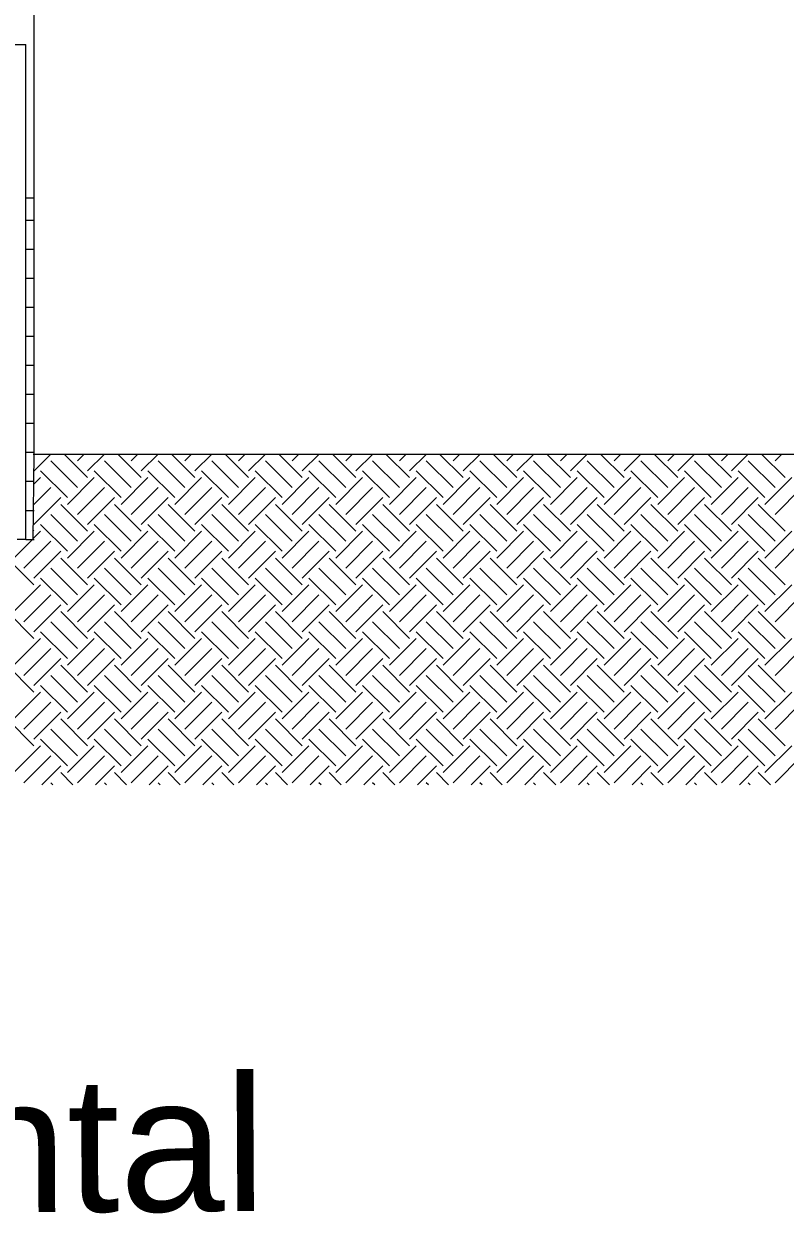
# Model space of a CAD drawing. Header units: metres. Extents: x 1450.6 to 1549.9, y 2060.4 to 2126.9.
# Drawn here: x 1533.52 to 1537.98, y 2077.65 to 2084.65 of the extents above; entities that cross this region are included whole.
import ezdxf

# ---------------------------------------------------------------- set-up
doc = ezdxf.new("R2010")
doc.units = ezdxf.units.M
doc.header["$LTSCALE"] = 0.0005
for name, color, linetype, lineweight in [('corrimao', 50, 'Continuous', 18), ('janelas', 50, 'Continuous', 13), ('parede', 90, 'Continuous', 18), ('piso', 10, 'Continuous', 9), ('portas', 40, 'Continuous', 15)]:
    doc.layers.add(name, color=color, linetype=linetype, lineweight=lineweight)
doc.styles.get("Standard").update_dxf_attribs({"font": 'arial.ttf'})

msp = doc.modelspace()

# ---------------------------------------------------------------- linework, layer by layer
at = {"layer": 'corrimao', "linetype": 'ByBlock', "ltscale": 0.05}
for p, q in [((1530.2324, 2084.5283), (1533.5324, 2084.5283)), ((1533.5324, 2081.6283), (1533.5324, 2084.5283)), ((1533.5324, 2081.6283), (1533.4824, 2081.6283))]:
    msp.add_line(p, q, dxfattribs=at)
at = {"layer": 'janelas', "color": 6, "linetype": 'ByBlock', "ltscale": 0.05}
for p, q in [((1533.5813, 2082.0304), (1533.6793, 2082.1283)), ((1533.895, 2081.9904), (1533.757, 2082.1283)), ((1533.836, 2082.0887), (1533.8757, 2082.1283)), ((1533.895, 2082.0297), (1533.9936, 2082.1283)), ((1534.2093, 2081.9904), (1534.0714, 2082.1283)), ((1534.1503, 2082.0887), (1534.19, 2082.1283)), ((1534.2093, 2082.0297), (1534.3079, 2082.1283)), ((1534.5236, 2081.9904), (1534.3857, 2082.1283)), ((1534.4646, 2082.0887), (1534.5043, 2082.1283)), ((1534.5236, 2082.0297), (1534.6222, 2082.1283)), ((1534.8379, 2081.9904), (1534.7, 2082.1283)), ((1534.779, 2082.0887), (1534.8186, 2082.1283)), ((1534.8379, 2082.0297), (1534.9365, 2082.1283)), ((1535.1522, 2081.9904), (1535.0143, 2082.1283)), ((1535.0933, 2082.0887), (1535.133, 2082.1283)), ((1535.1522, 2082.0297), (1535.2508, 2082.1283)), ((1535.4665, 2081.9904), (1535.3286, 2082.1283)), ((1535.4076, 2082.0887), (1535.4473, 2082.1283)), ((1535.4665, 2082.0297), (1535.5651, 2082.1283)), ((1535.7808, 2081.9904), (1535.6429, 2082.1283)), ((1535.7219, 2082.0887), (1535.7616, 2082.1283)), ((1535.7808, 2082.0297), (1535.8794, 2082.1283)), ((1536.0951, 2081.9904), (1535.9572, 2082.1283)), ((1536.0362, 2082.0887), (1536.0759, 2082.1283)), ((1536.0951, 2082.0297), (1536.1937, 2082.1283)), ((1536.4094, 2081.9904), (1536.2715, 2082.1283)), ((1536.3505, 2082.0887), (1536.3902, 2082.1283)), ((1536.4094, 2082.0297), (1536.5081, 2082.1283)), ((1536.7237, 2081.9904), (1536.5858, 2082.1283)), ((1536.6648, 2082.0887), (1536.7045, 2082.1283)), ((1536.7237, 2082.0297), (1536.8224, 2082.1283)), ((1537.038, 2081.9904), (1536.9001, 2082.1283)), ((1536.9791, 2082.0887), (1537.0188, 2082.1283)), ((1537.038, 2082.0297), (1537.1367, 2082.1283)), ((1537.3524, 2081.9904), (1537.2144, 2082.1283)), ((1537.2934, 2082.0887), (1537.3331, 2082.1283)), ((1537.3524, 2082.0297), (1537.451, 2082.1283)), ((1537.6667, 2081.9904), (1537.5288, 2082.1283)), ((1537.6077, 2082.0887), (1537.6474, 2082.1283)), ((1537.6667, 2082.0297), (1537.7653, 2082.1283)), ((1537.981, 2081.9904), (1537.8431, 2082.1283)), ((1537.922, 2082.0887), (1537.9617, 2082.1283)), ((1533.836, 2081.9315), (1533.6789, 2082.0887)), ((1534.1503, 2081.9315), (1533.9932, 2082.0887)), ((1534.4646, 2081.9315), (1534.3075, 2082.0887)), ((1534.779, 2081.9315), (1534.6218, 2082.0887)), ((1535.0933, 2081.9315), (1534.9361, 2082.0887)), ((1535.4076, 2081.9315), (1535.2504, 2082.0887)), ((1535.7219, 2081.9315), (1535.5647, 2082.0887)), ((1536.0362, 2081.9315), (1535.879, 2082.0887)), ((1536.3505, 2081.9315), (1536.1933, 2082.0887)), ((1536.6648, 2081.9315), (1536.5077, 2082.0887)), ((1536.9791, 2081.9315), (1536.822, 2082.0887)), ((1537.2934, 2081.9315), (1537.1363, 2082.0887)), ((1537.6077, 2081.9315), (1537.4506, 2082.0887)), ((1537.922, 2081.9315), (1537.7649, 2082.0887)), ((1533.5804, 2081.9509), (1533.6199, 2081.9904)), ((1533.7771, 2081.8726), (1533.6199, 2082.0297)), ((1533.7771, 2081.8333), (1533.9342, 2081.9904)), ((1534.0914, 2081.8726), (1533.9342, 2082.0297)), ((1534.0914, 2081.8333), (1534.2486, 2081.9904)), ((1534.4057, 2081.8726), (1534.2486, 2082.0297)), ((1534.4057, 2081.8333), (1534.5629, 2081.9904)), ((1534.72, 2081.8726), (1534.5629, 2082.0297)), ((1534.72, 2081.8333), (1534.8772, 2081.9904)), ((1535.0343, 2081.8726), (1534.8772, 2082.0297)), ((1535.0343, 2081.8333), (1535.1915, 2081.9904)), ((1535.3486, 2081.8726), (1535.1915, 2082.0297)), ((1535.3486, 2081.8333), (1535.5058, 2081.9904)), ((1535.6629, 2081.8726), (1535.5058, 2082.0297)), ((1535.6629, 2081.8333), (1535.8201, 2081.9904)), ((1535.9773, 2081.8726), (1535.8201, 2082.0297)), ((1535.9773, 2081.8333), (1536.1344, 2081.9904)), ((1536.2916, 2081.8726), (1536.1344, 2082.0297)), ((1536.2916, 2081.8333), (1536.4487, 2081.9904)), ((1536.6059, 2081.8726), (1536.4487, 2082.0297)), ((1536.6059, 2081.8333), (1536.763, 2081.9904)), ((1536.9202, 2081.8726), (1536.763, 2082.0297)), ((1536.9202, 2081.8333), (1537.0773, 2081.9904)), ((1537.2345, 2081.8726), (1537.0773, 2082.0297)), ((1537.2345, 2081.8333), (1537.3916, 2081.9904)), ((1537.5488, 2081.8726), (1537.3916, 2082.0297)), ((1537.5488, 2081.8333), (1537.706, 2081.9904)), ((1537.8631, 2081.8726), (1537.706, 2082.0297)), ((1537.8631, 2081.8333), (1538.0203, 2081.9904)), ((1533.579, 2081.8317), (1533.6789, 2081.9315)), ((1533.836, 2081.7743), (1533.9932, 2081.9315)), ((1534.1503, 2081.7743), (1534.3075, 2081.9315)), ((1534.4646, 2081.7743), (1534.6218, 2081.9315)), ((1534.779, 2081.7743), (1534.9361, 2081.9315)), ((1535.0933, 2081.7743), (1535.2504, 2081.9315)), ((1535.4076, 2081.7743), (1535.5647, 2081.9315)), ((1535.7219, 2081.7743), (1535.879, 2081.9315)), ((1536.0362, 2081.7743), (1536.1933, 2081.9315)), ((1536.3505, 2081.7743), (1536.5077, 2081.9315)), ((1536.6648, 2081.7743), (1536.822, 2081.9315)), ((1536.9791, 2081.7743), (1537.1363, 2081.9315)), ((1537.2934, 2081.7743), (1537.4506, 2081.9315)), ((1537.6077, 2081.7743), (1537.7649, 2081.9315)), ((1537.922, 2081.7743), (1538.0792, 2081.9315)), ((1533.5806, 2081.7154), (1533.7378, 2081.8726)), ((1533.895, 2081.7154), (1534.0521, 2081.8726)), ((1534.2093, 2081.7154), (1534.3664, 2081.8726)), ((1534.5236, 2081.7154), (1534.6807, 2081.8726)), ((1534.8379, 2081.7154), (1534.995, 2081.8726)), ((1535.1522, 2081.7154), (1535.3093, 2081.8726)), ((1535.4665, 2081.7154), (1535.6237, 2081.8726)), ((1535.7808, 2081.7154), (1535.938, 2081.8726)), ((1536.0951, 2081.7154), (1536.2523, 2081.8726)), ((1536.4094, 2081.7154), (1536.5666, 2081.8726)), ((1536.7237, 2081.7154), (1536.8809, 2081.8726)), ((1537.038, 2081.7154), (1537.1952, 2081.8726)), ((1537.3524, 2081.7154), (1537.5095, 2081.8726)), ((1537.6667, 2081.7154), (1537.8238, 2081.8726)), ((1533.836, 2081.6172), (1533.6789, 2081.7743)), ((1533.895, 2081.6761), (1533.7378, 2081.8333)), ((1534.1503, 2081.6172), (1533.9932, 2081.7743)), ((1534.2093, 2081.6761), (1534.0521, 2081.8333)), ((1534.4646, 2081.6172), (1534.3075, 2081.7743)), ((1534.5236, 2081.6761), (1534.3664, 2081.8333)), ((1534.779, 2081.6172), (1534.6218, 2081.7743)), ((1534.8379, 2081.6761), (1534.6807, 2081.8333)), ((1535.0933, 2081.6172), (1534.9361, 2081.7743)), ((1535.1522, 2081.6761), (1534.995, 2081.8333)), ((1535.4076, 2081.6172), (1535.2504, 2081.7743)), ((1535.4665, 2081.6761), (1535.3093, 2081.8333)), ((1535.7219, 2081.6172), (1535.5647, 2081.7743)), ((1535.7808, 2081.6761), (1535.6237, 2081.8333)), ((1536.0362, 2081.6172), (1535.879, 2081.7743)), ((1536.0951, 2081.6761), (1535.938, 2081.8333)), ((1536.3505, 2081.6172), (1536.1933, 2081.7743)), ((1536.4094, 2081.6761), (1536.2523, 2081.8333)), ((1536.6648, 2081.6172), (1536.5077, 2081.7743)), ((1536.7237, 2081.6761), (1536.5666, 2081.8333)), ((1536.9791, 2081.6172), (1536.822, 2081.7743)), ((1537.038, 2081.6761), (1536.8809, 2081.8333)), ((1537.2934, 2081.6172), (1537.1363, 2081.7743)), ((1537.3524, 2081.6761), (1537.1952, 2081.8333)), ((1537.6077, 2081.6172), (1537.4506, 2081.7743)), ((1537.6667, 2081.6761), (1537.5095, 2081.8333)), ((1537.922, 2081.6172), (1537.7649, 2081.7743)), ((1537.981, 2081.6761), (1537.8238, 2081.8333)), ((1533.7771, 2081.5583), (1533.6199, 2081.7154)), ((1534.0914, 2081.5583), (1533.9342, 2081.7154)), ((1534.4057, 2081.5583), (1534.2486, 2081.7154)), ((1534.72, 2081.5583), (1534.5629, 2081.7154)), ((1535.0343, 2081.5583), (1534.8772, 2081.7154)), ((1535.3486, 2081.5583), (1535.1915, 2081.7154)), ((1535.6629, 2081.5583), (1535.5058, 2081.7154)), ((1535.9773, 2081.5583), (1535.8201, 2081.7154)), ((1536.2916, 2081.5583), (1536.1344, 2081.7154)), ((1536.6059, 2081.5583), (1536.4487, 2081.7154)), ((1536.9202, 2081.5583), (1536.763, 2081.7154)), ((1537.2345, 2081.5583), (1537.0773, 2081.7154)), ((1537.5488, 2081.5583), (1537.3916, 2081.7154)), ((1537.8631, 2081.5583), (1537.706, 2081.7154)), ((1533.5768, 2081.6329), (1533.6199, 2081.6761)), ((1533.5806, 2081.6761), (1533.5773, 2081.6795)), ((1533.7771, 2081.519), (1533.9342, 2081.6761)), ((1534.0914, 2081.519), (1534.2486, 2081.6761)), ((1534.4057, 2081.519), (1534.5629, 2081.6761)), ((1534.72, 2081.519), (1534.8772, 2081.6761)), ((1535.0343, 2081.519), (1535.1915, 2081.6761)), ((1535.3486, 2081.519), (1535.5058, 2081.6761)), ((1535.6629, 2081.519), (1535.8201, 2081.6761)), ((1535.9773, 2081.519), (1536.1344, 2081.6761)), ((1536.2916, 2081.519), (1536.4487, 2081.6761)), ((1536.6059, 2081.519), (1536.763, 2081.6761)), ((1536.9202, 2081.519), (1537.0773, 2081.6761)), ((1537.2345, 2081.519), (1537.3916, 2081.6761)), ((1537.5488, 2081.519), (1537.706, 2081.6761)), ((1537.8631, 2081.519), (1538.0203, 2081.6761)), ((1533.4628, 2081.519), (1533.5722, 2081.6283)), ((1533.5217, 2081.46), (1533.6789, 2081.6172)), ((1533.836, 2081.46), (1533.9932, 2081.6172)), ((1534.1503, 2081.46), (1534.3075, 2081.6172)), ((1534.4646, 2081.46), (1534.6218, 2081.6172)), ((1534.779, 2081.46), (1534.9361, 2081.6172)), ((1535.0933, 2081.46), (1535.2504, 2081.6172)), ((1535.4076, 2081.46), (1535.5647, 2081.6172)), ((1535.7219, 2081.46), (1535.879, 2081.6172)), ((1536.0362, 2081.46), (1536.1933, 2081.6172)), ((1536.3505, 2081.46), (1536.5077, 2081.6172)), ((1536.6648, 2081.46), (1536.822, 2081.6172)), ((1536.9791, 2081.46), (1537.1363, 2081.6172)), ((1537.2934, 2081.46), (1537.4506, 2081.6172)), ((1537.6077, 2081.46), (1537.7649, 2081.6172)), ((1537.922, 2081.46), (1538.0792, 2081.6172)), ((1533.5806, 2081.3618), (1533.4235, 2081.519)), ((1533.5806, 2081.4011), (1533.7378, 2081.5583)), ((1533.895, 2081.3618), (1533.7378, 2081.519)), ((1533.895, 2081.4011), (1534.0521, 2081.5583)), ((1534.2093, 2081.3618), (1534.0521, 2081.519)), ((1534.2093, 2081.4011), (1534.3664, 2081.5583)), ((1534.5236, 2081.3618), (1534.3664, 2081.519)), ((1534.5236, 2081.4011), (1534.6807, 2081.5583)), ((1534.8379, 2081.3618), (1534.6807, 2081.519)), ((1534.8379, 2081.4011), (1534.995, 2081.5583)), ((1535.1522, 2081.3618), (1534.995, 2081.519)), ((1535.1522, 2081.4011), (1535.3093, 2081.5583)), ((1535.4665, 2081.3618), (1535.3093, 2081.519)), ((1535.4665, 2081.4011), (1535.6237, 2081.5583)), ((1535.7808, 2081.3618), (1535.6237, 2081.519)), ((1535.7808, 2081.4011), (1535.938, 2081.5583)), ((1536.0951, 2081.3618), (1535.938, 2081.519)), ((1536.0951, 2081.4011), (1536.2523, 2081.5583)), ((1536.4094, 2081.3618), (1536.2523, 2081.519)), ((1536.4094, 2081.4011), (1536.5666, 2081.5583)), ((1536.7237, 2081.3618), (1536.5666, 2081.519)), ((1536.7237, 2081.4011), (1536.8809, 2081.5583)), ((1537.038, 2081.3618), (1536.8809, 2081.519)), ((1537.038, 2081.4011), (1537.1952, 2081.5583)), ((1537.3524, 2081.3618), (1537.1952, 2081.519)), ((1537.3524, 2081.4011), (1537.5095, 2081.5583)), ((1537.6667, 2081.3618), (1537.5095, 2081.519)), ((1537.6667, 2081.4011), (1537.8238, 2081.5583)), ((1537.981, 2081.3618), (1537.8238, 2081.519)), ((1533.836, 2081.3029), (1533.6789, 2081.46)), ((1534.1503, 2081.3029), (1533.9932, 2081.46)), ((1534.4646, 2081.3029), (1534.3075, 2081.46)), ((1534.779, 2081.3029), (1534.6218, 2081.46)), ((1535.0933, 2081.3029), (1534.9361, 2081.46)), ((1535.4076, 2081.3029), (1535.2504, 2081.46)), ((1535.7219, 2081.3029), (1535.5647, 2081.46)), ((1536.0362, 2081.3029), (1535.879, 2081.46)), ((1536.3505, 2081.3029), (1536.1933, 2081.46)), ((1536.6648, 2081.3029), (1536.5077, 2081.46)), ((1536.9791, 2081.3029), (1536.822, 2081.46)), ((1537.2934, 2081.3029), (1537.1363, 2081.46)), ((1537.6077, 2081.3029), (1537.4506, 2081.46)), ((1537.922, 2081.3029), (1537.7649, 2081.46)), ((1533.4628, 2081.2047), (1533.6199, 2081.3618)), ((1533.7771, 2081.2439), (1533.6199, 2081.4011)), ((1533.7771, 2081.2047), (1533.9342, 2081.3618)), ((1534.0914, 2081.2439), (1533.9342, 2081.4011)), ((1534.0914, 2081.2047), (1534.2486, 2081.3618)), ((1534.4057, 2081.2439), (1534.2486, 2081.4011)), ((1534.4057, 2081.2047), (1534.5629, 2081.3618)), ((1534.72, 2081.2439), (1534.5629, 2081.4011)), ((1534.72, 2081.2047), (1534.8772, 2081.3618)), ((1535.0343, 2081.2439), (1534.8772, 2081.4011)), ((1535.0343, 2081.2047), (1535.1915, 2081.3618)), ((1535.3486, 2081.2439), (1535.1915, 2081.4011)), ((1535.3486, 2081.2047), (1535.5058, 2081.3618)), ((1535.6629, 2081.2439), (1535.5058, 2081.4011)), ((1535.6629, 2081.2047), (1535.8201, 2081.3618)), ((1535.9773, 2081.2439), (1535.8201, 2081.4011)), ((1535.9773, 2081.2047), (1536.1344, 2081.3618)), ((1536.2916, 2081.2439), (1536.1344, 2081.4011)), ((1536.2916, 2081.2047), (1536.4487, 2081.3618)), ((1536.6059, 2081.2439), (1536.4487, 2081.4011)), ((1536.6059, 2081.2047), (1536.763, 2081.3618)), ((1536.9202, 2081.2439), (1536.763, 2081.4011)), ((1536.9202, 2081.2047), (1537.0773, 2081.3618)), ((1537.2345, 2081.2439), (1537.0773, 2081.4011)), ((1537.2345, 2081.2047), (1537.3916, 2081.3618)), ((1537.5488, 2081.2439), (1537.3916, 2081.4011)), ((1537.5488, 2081.2047), (1537.706, 2081.3618)), ((1537.8631, 2081.2439), (1537.706, 2081.4011)), ((1537.8631, 2081.2047), (1538.0203, 2081.3618)), ((1533.5217, 2081.1457), (1533.6789, 2081.3029)), ((1533.836, 2081.1457), (1533.9932, 2081.3029)), ((1534.1503, 2081.1457), (1534.3075, 2081.3029)), ((1534.4646, 2081.1457), (1534.6218, 2081.3029)), ((1534.779, 2081.1457), (1534.9361, 2081.3029)), ((1535.0933, 2081.1457), (1535.2504, 2081.3029)), ((1535.4076, 2081.1457), (1535.5647, 2081.3029)), ((1535.7219, 2081.1457), (1535.879, 2081.3029)), ((1536.0362, 2081.1457), (1536.1933, 2081.3029)), ((1536.3505, 2081.1457), (1536.5077, 2081.3029)), ((1536.6648, 2081.1457), (1536.822, 2081.3029)), ((1536.9791, 2081.1457), (1537.1363, 2081.3029)), ((1537.2934, 2081.1457), (1537.4506, 2081.3029)), ((1537.6077, 2081.1457), (1537.7649, 2081.3029)), ((1537.922, 2081.1457), (1538.0792, 2081.3029)), ((1533.5806, 2081.0868), (1533.7378, 2081.2439)), ((1533.895, 2081.0868), (1534.0521, 2081.2439)), ((1534.2093, 2081.0868), (1534.3664, 2081.2439)), ((1534.5236, 2081.0868), (1534.6807, 2081.2439)), ((1534.8379, 2081.0868), (1534.995, 2081.2439)), ((1535.1522, 2081.0868), (1535.3093, 2081.2439)), ((1535.4665, 2081.0868), (1535.6237, 2081.2439)), ((1535.7808, 2081.0868), (1535.938, 2081.2439)), ((1536.0951, 2081.0868), (1536.2523, 2081.2439)), ((1536.4094, 2081.0868), (1536.5666, 2081.2439)), ((1536.7237, 2081.0868), (1536.8809, 2081.2439)), ((1537.038, 2081.0868), (1537.1952, 2081.2439)), ((1537.3524, 2081.0868), (1537.5095, 2081.2439)), ((1537.6667, 2081.0868), (1537.8238, 2081.2439)), ((1533.5806, 2081.0475), (1533.4235, 2081.2047)), ((1533.836, 2080.9886), (1533.6789, 2081.1457)), ((1533.895, 2081.0475), (1533.7378, 2081.2047)), ((1534.1503, 2080.9886), (1533.9932, 2081.1457)), ((1534.2093, 2081.0475), (1534.0521, 2081.2047)), ((1534.4646, 2080.9886), (1534.3075, 2081.1457)), ((1534.5236, 2081.0475), (1534.3664, 2081.2047)), ((1534.779, 2080.9886), (1534.6218, 2081.1457)), ((1534.8379, 2081.0475), (1534.6807, 2081.2047)), ((1535.0933, 2080.9886), (1534.9361, 2081.1457)), ((1535.1522, 2081.0475), (1534.995, 2081.2047)), ((1535.4076, 2080.9886), (1535.2504, 2081.1457)), ((1535.4665, 2081.0475), (1535.3093, 2081.2047)), ((1535.7219, 2080.9886), (1535.5647, 2081.1457)), ((1535.7808, 2081.0475), (1535.6237, 2081.2047)), ((1536.0362, 2080.9886), (1535.879, 2081.1457)), ((1536.0951, 2081.0475), (1535.938, 2081.2047)), ((1536.3505, 2080.9886), (1536.1933, 2081.1457)), ((1536.4094, 2081.0475), (1536.2523, 2081.2047)), ((1536.6648, 2080.9886), (1536.5077, 2081.1457)), ((1536.7237, 2081.0475), (1536.5666, 2081.2047)), ((1536.9791, 2080.9886), (1536.822, 2081.1457)), ((1537.038, 2081.0475), (1536.8809, 2081.2047)), ((1537.2934, 2080.9886), (1537.1363, 2081.1457)), ((1537.3524, 2081.0475), (1537.1952, 2081.2047)), ((1537.6077, 2080.9886), (1537.4506, 2081.1457)), ((1537.6667, 2081.0475), (1537.5095, 2081.2047)), ((1537.922, 2080.9886), (1537.7649, 2081.1457)), ((1537.981, 2081.0475), (1537.8238, 2081.2047)), ((1533.7771, 2080.9296), (1533.6199, 2081.0868)), ((1534.0914, 2080.9296), (1533.9342, 2081.0868)), ((1534.4057, 2080.9296), (1534.2486, 2081.0868)), ((1534.72, 2080.9296), (1534.5629, 2081.0868)), ((1535.0343, 2080.9296), (1534.8772, 2081.0868)), ((1535.3486, 2080.9296), (1535.1915, 2081.0868)), ((1535.6629, 2080.9296), (1535.5058, 2081.0868)), ((1535.9773, 2080.9296), (1535.8201, 2081.0868)), ((1536.2916, 2080.9296), (1536.1344, 2081.0868)), ((1536.6059, 2080.9296), (1536.4487, 2081.0868)), ((1536.9202, 2080.9296), (1536.763, 2081.0868)), ((1537.2345, 2080.9296), (1537.0773, 2081.0868)), ((1537.5488, 2080.9296), (1537.3916, 2081.0868)), ((1537.8631, 2080.9296), (1537.706, 2081.0868)), ((1533.4628, 2080.8903), (1533.6199, 2081.0475)), ((1533.7771, 2080.8903), (1533.9342, 2081.0475)), ((1534.0914, 2080.8903), (1534.2486, 2081.0475)), ((1534.4057, 2080.8903), (1534.5629, 2081.0475)), ((1534.72, 2080.8903), (1534.8772, 2081.0475)), ((1535.0343, 2080.8903), (1535.1915, 2081.0475)), ((1535.3486, 2080.8903), (1535.5058, 2081.0475)), ((1535.6629, 2080.8903), (1535.8201, 2081.0475)), ((1535.9773, 2080.8903), (1536.1344, 2081.0475)), ((1536.2916, 2080.8903), (1536.4487, 2081.0475)), ((1536.6059, 2080.8903), (1536.763, 2081.0475)), ((1536.9202, 2080.8903), (1537.0773, 2081.0475)), ((1537.2345, 2080.8903), (1537.3916, 2081.0475)), ((1537.5488, 2080.8903), (1537.706, 2081.0475)), ((1537.8631, 2080.8903), (1538.0203, 2081.0475)), ((1533.5217, 2080.8314), (1533.6789, 2080.9886)), ((1533.5806, 2080.7725), (1533.7378, 2080.9296)), ((1533.836, 2080.8314), (1533.9932, 2080.9886)), ((1533.895, 2080.7725), (1534.0521, 2080.9296)), ((1534.1503, 2080.8314), (1534.3075, 2080.9886)), ((1534.2093, 2080.7725), (1534.3664, 2080.9296)), ((1534.4646, 2080.8314), (1534.6218, 2080.9886)), ((1534.5236, 2080.7725), (1534.6807, 2080.9296)), ((1534.779, 2080.8314), (1534.9361, 2080.9886)), ((1534.8379, 2080.7725), (1534.995, 2080.9296)), ((1535.0933, 2080.8314), (1535.2504, 2080.9886)), ((1535.1522, 2080.7725), (1535.3093, 2080.9296)), ((1535.4076, 2080.8314), (1535.5647, 2080.9886)), ((1535.4665, 2080.7725), (1535.6237, 2080.9296)), ((1535.7219, 2080.8314), (1535.879, 2080.9886)), ((1535.7808, 2080.7725), (1535.938, 2080.9296)), ((1536.0362, 2080.8314), (1536.1933, 2080.9886)), ((1536.0951, 2080.7725), (1536.2523, 2080.9296)), ((1536.3505, 2080.8314), (1536.5077, 2080.9886)), ((1536.4094, 2080.7725), (1536.5666, 2080.9296)), ((1536.6648, 2080.8314), (1536.822, 2080.9886)), ((1536.7237, 2080.7725), (1536.8809, 2080.9296)), ((1536.9791, 2080.8314), (1537.1363, 2080.9886)), ((1537.038, 2080.7725), (1537.1952, 2080.9296)), ((1537.2934, 2080.8314), (1537.4506, 2080.9886)), ((1537.3524, 2080.7725), (1537.5095, 2080.9296)), ((1537.6077, 2080.8314), (1537.7649, 2080.9886)), ((1537.6667, 2080.7725), (1537.8238, 2080.9296)), ((1537.922, 2080.8314), (1538.0792, 2080.9886)), ((1533.5806, 2080.7332), (1533.4235, 2080.8903)), ((1533.895, 2080.7332), (1533.7378, 2080.8903)), ((1534.2093, 2080.7332), (1534.0521, 2080.8903)), ((1534.5236, 2080.7332), (1534.3664, 2080.8903)), ((1534.8379, 2080.7332), (1534.6807, 2080.8903)), ((1535.1522, 2080.7332), (1534.995, 2080.8903)), ((1535.4665, 2080.7332), (1535.3093, 2080.8903)), ((1535.7808, 2080.7332), (1535.6237, 2080.8903)), ((1536.0951, 2080.7332), (1535.938, 2080.8903)), ((1536.4094, 2080.7332), (1536.2523, 2080.8903)), ((1536.7237, 2080.7332), (1536.5666, 2080.8903)), ((1537.038, 2080.7332), (1536.8809, 2080.8903)), ((1537.3524, 2080.7332), (1537.1952, 2080.8903)), ((1537.6667, 2080.7332), (1537.5095, 2080.8903)), ((1537.981, 2080.7332), (1537.8238, 2080.8903)), ((1533.836, 2080.6743), (1533.6789, 2080.8314)), ((1534.1503, 2080.6743), (1533.9932, 2080.8314)), ((1534.4646, 2080.6743), (1534.3075, 2080.8314)), ((1534.779, 2080.6743), (1534.6218, 2080.8314)), ((1535.0933, 2080.6743), (1534.9361, 2080.8314)), ((1535.4076, 2080.6743), (1535.2504, 2080.8314)), ((1535.7219, 2080.6743), (1535.5647, 2080.8314)), ((1536.0362, 2080.6743), (1535.879, 2080.8314)), ((1536.3505, 2080.6743), (1536.1933, 2080.8314)), ((1536.6648, 2080.6743), (1536.5077, 2080.8314)), ((1536.9791, 2080.6743), (1536.822, 2080.8314)), ((1537.2934, 2080.6743), (1537.1363, 2080.8314)), ((1537.6077, 2080.6743), (1537.4506, 2080.8314)), ((1537.922, 2080.6743), (1537.7649, 2080.8314)), ((1533.4628, 2080.576), (1533.6199, 2080.7332)), ((1533.7771, 2080.6153), (1533.6199, 2080.7725)), ((1533.7771, 2080.576), (1533.9342, 2080.7332)), ((1534.0914, 2080.6153), (1533.9342, 2080.7725)), ((1534.0914, 2080.576), (1534.2486, 2080.7332)), ((1534.4057, 2080.6153), (1534.2486, 2080.7725)), ((1534.4057, 2080.576), (1534.5629, 2080.7332)), ((1534.72, 2080.6153), (1534.5629, 2080.7725)), ((1534.72, 2080.576), (1534.8772, 2080.7332)), ((1535.0343, 2080.6153), (1534.8772, 2080.7725)), ((1535.0343, 2080.576), (1535.1915, 2080.7332)), ((1535.3486, 2080.6153), (1535.1915, 2080.7725)), ((1535.3486, 2080.576), (1535.5058, 2080.7332)), ((1535.6629, 2080.6153), (1535.5058, 2080.7725)), ((1535.6629, 2080.576), (1535.8201, 2080.7332)), ((1535.9773, 2080.6153), (1535.8201, 2080.7725)), ((1535.9773, 2080.576), (1536.1344, 2080.7332)), ((1536.2916, 2080.6153), (1536.1344, 2080.7725)), ((1536.2916, 2080.576), (1536.4487, 2080.7332)), ((1536.6059, 2080.6153), (1536.4487, 2080.7725)), ((1536.6059, 2080.576), (1536.763, 2080.7332)), ((1536.9202, 2080.6153), (1536.763, 2080.7725)), ((1536.9202, 2080.576), (1537.0773, 2080.7332)), ((1537.2345, 2080.6153), (1537.0773, 2080.7725)), ((1537.2345, 2080.576), (1537.3916, 2080.7332)), ((1537.5488, 2080.6153), (1537.3916, 2080.7725)), ((1537.5488, 2080.576), (1537.706, 2080.7332)), ((1537.8631, 2080.6153), (1537.706, 2080.7725)), ((1537.8631, 2080.576), (1538.0203, 2080.7332)), ((1533.5217, 2080.5171), (1533.6789, 2080.6743)), ((1533.836, 2080.5171), (1533.9932, 2080.6743)), ((1534.1503, 2080.5171), (1534.3075, 2080.6743)), ((1534.4646, 2080.5171), (1534.6218, 2080.6743)), ((1534.779, 2080.5171), (1534.9361, 2080.6743)), ((1535.0933, 2080.5171), (1535.2504, 2080.6743)), ((1535.4076, 2080.5171), (1535.5647, 2080.6743)), ((1535.7219, 2080.5171), (1535.879, 2080.6743)), ((1536.0362, 2080.5171), (1536.1933, 2080.6743)), ((1536.3505, 2080.5171), (1536.5077, 2080.6743)), ((1536.6648, 2080.5171), (1536.822, 2080.6743)), ((1536.9791, 2080.5171), (1537.1363, 2080.6743)), ((1537.2934, 2080.5171), (1537.4506, 2080.6743)), ((1537.6077, 2080.5171), (1537.7649, 2080.6743)), ((1537.922, 2080.5171), (1538.0792, 2080.6743)), ((1533.5806, 2080.4582), (1533.7378, 2080.6153)), ((1533.895, 2080.4582), (1534.0521, 2080.6153)), ((1534.2093, 2080.4582), (1534.3664, 2080.6153)), ((1534.5236, 2080.4582), (1534.6807, 2080.6153)), ((1534.8379, 2080.4582), (1534.995, 2080.6153)), ((1535.1522, 2080.4582), (1535.3093, 2080.6153)), ((1535.4665, 2080.4582), (1535.6237, 2080.6153)), ((1535.7808, 2080.4582), (1535.938, 2080.6153)), ((1536.0951, 2080.4582), (1536.2523, 2080.6153)), ((1536.4094, 2080.4582), (1536.5666, 2080.6153)), ((1536.7237, 2080.4582), (1536.8809, 2080.6153)), ((1537.038, 2080.4582), (1537.1952, 2080.6153)), ((1537.3524, 2080.4582), (1537.5095, 2080.6153)), ((1537.6667, 2080.4582), (1537.8238, 2080.6153)), ((1533.5806, 2080.4189), (1533.4235, 2080.576)), ((1533.836, 2080.36), (1533.6789, 2080.5171)), ((1533.895, 2080.4189), (1533.7378, 2080.576)), ((1534.1503, 2080.36), (1533.9932, 2080.5171)), ((1534.2093, 2080.4189), (1534.0521, 2080.576)), ((1534.4646, 2080.36), (1534.3075, 2080.5171)), ((1534.5236, 2080.4189), (1534.3664, 2080.576)), ((1534.779, 2080.36), (1534.6218, 2080.5171)), ((1534.8379, 2080.4189), (1534.6807, 2080.576)), ((1535.0933, 2080.36), (1534.9361, 2080.5171)), ((1535.1522, 2080.4189), (1534.995, 2080.576)), ((1535.4076, 2080.36), (1535.2504, 2080.5171)), ((1535.4665, 2080.4189), (1535.3093, 2080.576)), ((1535.7219, 2080.36), (1535.5647, 2080.5171)), ((1535.7808, 2080.4189), (1535.6237, 2080.576)), ((1536.0362, 2080.36), (1535.879, 2080.5171)), ((1536.0951, 2080.4189), (1535.938, 2080.576)), ((1536.3505, 2080.36), (1536.1933, 2080.5171)), ((1536.4094, 2080.4189), (1536.2523, 2080.576)), ((1536.6648, 2080.36), (1536.5077, 2080.5171)), ((1536.7237, 2080.4189), (1536.5666, 2080.576)), ((1536.9791, 2080.36), (1536.822, 2080.5171)), ((1537.038, 2080.4189), (1536.8809, 2080.576)), ((1537.2934, 2080.36), (1537.1363, 2080.5171)), ((1537.3524, 2080.4189), (1537.1952, 2080.576)), ((1537.6077, 2080.36), (1537.4506, 2080.5171)), ((1537.6667, 2080.4189), (1537.5095, 2080.576)), ((1537.922, 2080.36), (1537.7649, 2080.5171)), ((1537.981, 2080.4189), (1537.8238, 2080.576)), ((1533.7771, 2080.301), (1533.6199, 2080.4582)), ((1534.0914, 2080.301), (1533.9342, 2080.4582)), ((1534.4057, 2080.301), (1534.2486, 2080.4582)), ((1534.72, 2080.301), (1534.5629, 2080.4582)), ((1535.0343, 2080.301), (1534.8772, 2080.4582)), ((1535.3486, 2080.301), (1535.1915, 2080.4582)), ((1535.6629, 2080.301), (1535.5058, 2080.4582)), ((1535.9773, 2080.301), (1535.8201, 2080.4582)), ((1536.2916, 2080.301), (1536.1344, 2080.4582)), ((1536.6059, 2080.301), (1536.4487, 2080.4582)), ((1536.9202, 2080.301), (1536.763, 2080.4582)), ((1537.2345, 2080.301), (1537.0773, 2080.4582)), ((1537.5488, 2080.301), (1537.3916, 2080.4582)), ((1537.8631, 2080.301), (1537.706, 2080.4582)), ((1533.4628, 2080.2617), (1533.6199, 2080.4189)), ((1533.7771, 2080.2617), (1533.9342, 2080.4189)), ((1534.0914, 2080.2617), (1534.2486, 2080.4189)), ((1534.4057, 2080.2617), (1534.5629, 2080.4189)), ((1534.72, 2080.2617), (1534.8772, 2080.4189)), ((1535.0343, 2080.2617), (1535.1915, 2080.4189)), ((1535.3486, 2080.2617), (1535.5058, 2080.4189)), ((1535.6629, 2080.2617), (1535.8201, 2080.4189)), ((1535.9773, 2080.2617), (1536.1344, 2080.4189)), ((1536.2916, 2080.2617), (1536.4487, 2080.4189)), ((1536.6059, 2080.2617), (1536.763, 2080.4189)), ((1536.9202, 2080.2617), (1537.0773, 2080.4189)), ((1537.2345, 2080.2617), (1537.3916, 2080.4189)), ((1537.5488, 2080.2617), (1537.706, 2080.4189)), ((1537.8631, 2080.2617), (1538.0203, 2080.4189)), ((1533.5217, 2080.2028), (1533.6789, 2080.36)), ((1533.6276, 2080.1908), (1533.7378, 2080.301)), ((1533.836, 2080.2028), (1533.9932, 2080.36)), ((1533.9419, 2080.1908), (1534.0521, 2080.301)), ((1534.1503, 2080.2028), (1534.3075, 2080.36)), ((1534.2562, 2080.1908), (1534.3664, 2080.301)), ((1534.4646, 2080.2028), (1534.6218, 2080.36)), ((1534.5705, 2080.1908), (1534.6807, 2080.301)), ((1534.779, 2080.2028), (1534.9361, 2080.36)), ((1534.8848, 2080.1908), (1534.995, 2080.301)), ((1535.0933, 2080.2028), (1535.2504, 2080.36)), ((1535.1991, 2080.1908), (1535.3093, 2080.301)), ((1535.4076, 2080.2028), (1535.5647, 2080.36)), ((1535.5134, 2080.1908), (1535.6237, 2080.301)), ((1535.7219, 2080.2028), (1535.879, 2080.36)), ((1535.8277, 2080.1908), (1535.938, 2080.301)), ((1536.0362, 2080.2028), (1536.1933, 2080.36)), ((1536.142, 2080.1908), (1536.2523, 2080.301)), ((1536.3505, 2080.2028), (1536.5077, 2080.36)), ((1536.4563, 2080.1908), (1536.5666, 2080.301)), ((1536.6648, 2080.2028), (1536.822, 2080.36)), ((1536.7706, 2080.1908), (1536.8809, 2080.301)), ((1536.9791, 2080.2028), (1537.1363, 2080.36)), ((1537.085, 2080.1908), (1537.1952, 2080.301)), ((1537.2934, 2080.2028), (1537.4506, 2080.36)), ((1537.3993, 2080.1908), (1537.5095, 2080.301)), ((1537.6077, 2080.2028), (1537.7649, 2080.36)), ((1537.7136, 2080.1908), (1537.8238, 2080.301)), ((1537.922, 2080.2028), (1538.0792, 2080.36)), ((1533.8088, 2080.1908), (1533.7378, 2080.2617)), ((1534.1231, 2080.1908), (1534.0521, 2080.2617)), ((1534.4374, 2080.1908), (1534.3664, 2080.2617)), ((1534.7517, 2080.1908), (1534.6807, 2080.2617)), ((1535.066, 2080.1908), (1534.995, 2080.2617)), ((1535.3803, 2080.1908), (1535.3093, 2080.2617)), ((1535.6946, 2080.1908), (1535.6237, 2080.2617)), ((1536.0089, 2080.1908), (1535.938, 2080.2617)), ((1536.3232, 2080.1908), (1536.2523, 2080.2617)), ((1536.6375, 2080.1908), (1536.5666, 2080.2617)), ((1536.9519, 2080.1908), (1536.8809, 2080.2617)), ((1537.2662, 2080.1908), (1537.1952, 2080.2617)), ((1537.5805, 2080.1908), (1537.5095, 2080.2617)), ((1537.8948, 2080.1908), (1537.8238, 2080.2617)), ((1533.6909, 2080.1908), (1533.6789, 2080.2028)), ((1534.0052, 2080.1908), (1533.9932, 2080.2028)), ((1534.3195, 2080.1908), (1534.3075, 2080.2028)), ((1534.6338, 2080.1908), (1534.6218, 2080.2028)), ((1534.9481, 2080.1908), (1534.9361, 2080.2028)), ((1535.2624, 2080.1908), (1535.2504, 2080.2028)), ((1535.5767, 2080.1908), (1535.5647, 2080.2028)), ((1535.8911, 2080.1908), (1535.879, 2080.2028)), ((1536.2054, 2080.1908), (1536.1933, 2080.2028)), ((1536.5197, 2080.1908), (1536.5077, 2080.2028)), ((1536.834, 2080.1908), (1536.822, 2080.2028)), ((1537.1483, 2080.1908), (1537.1363, 2080.2028)), ((1537.4626, 2080.1908), (1537.4506, 2080.2028)), ((1537.7769, 2080.1908), (1537.7649, 2080.2028))]:
    msp.add_line(p, q, dxfattribs=at)
at = {"layer": 'parede', "linetype": 'ByBlock', "ltscale": 0.05}
msp.add_line((1533.5824, 2082.1283), (1533.5824, 2085.1283), dxfattribs=at)
at = {"layer": 'piso', "linetype": 'ByBlock', "ltscale": 0.05}
for p, q in [((1533.5324, 2083.6283), (1533.5824, 2083.6283)), ((1533.5324, 2083.4983), (1533.5824, 2083.4983)), ((1533.5324, 2083.3283), (1533.5824, 2083.3283)), ((1533.5324, 2083.1583), (1533.5824, 2083.1583)), ((1533.5324, 2082.9883), (1533.5824, 2082.9883)), ((1533.5324, 2082.8183), (1533.5824, 2082.8183)), ((1533.5324, 2082.6483), (1533.5824, 2082.6483)), ((1533.5324, 2082.4783), (1533.5824, 2082.4783)), ((1533.5324, 2082.3083), (1533.5824, 2082.3083)), ((1533.5324, 2082.1383), (1533.5824, 2082.1383)), ((1533.5767, 2082.1283), (1539.5824, 2082.1283)), ((1533.5767, 2081.6283), (1533.5824, 2082.1283)), ((1533.5324, 2081.9683), (1533.5824, 2081.9683)), ((1533.5324, 2081.7983), (1533.5824, 2081.7983)), ((1533.5324, 2081.6283), (1533.5824, 2081.6283)), ((1533.5767, 2081.6283), (1533.5824, 2081.6283))]:
    msp.add_line(p, q, dxfattribs=at)

# ---------------------------------------------------------------- texts
at = {"layer": 'portas', "linetype": 'ByBlock'}
msp.add_text('fachada frontal', height=0.790701, rotation=0.30574, dxfattribs=at).set_placement((1527.6364, 2077.6548))

doc.saveas('drawing.dxf')
